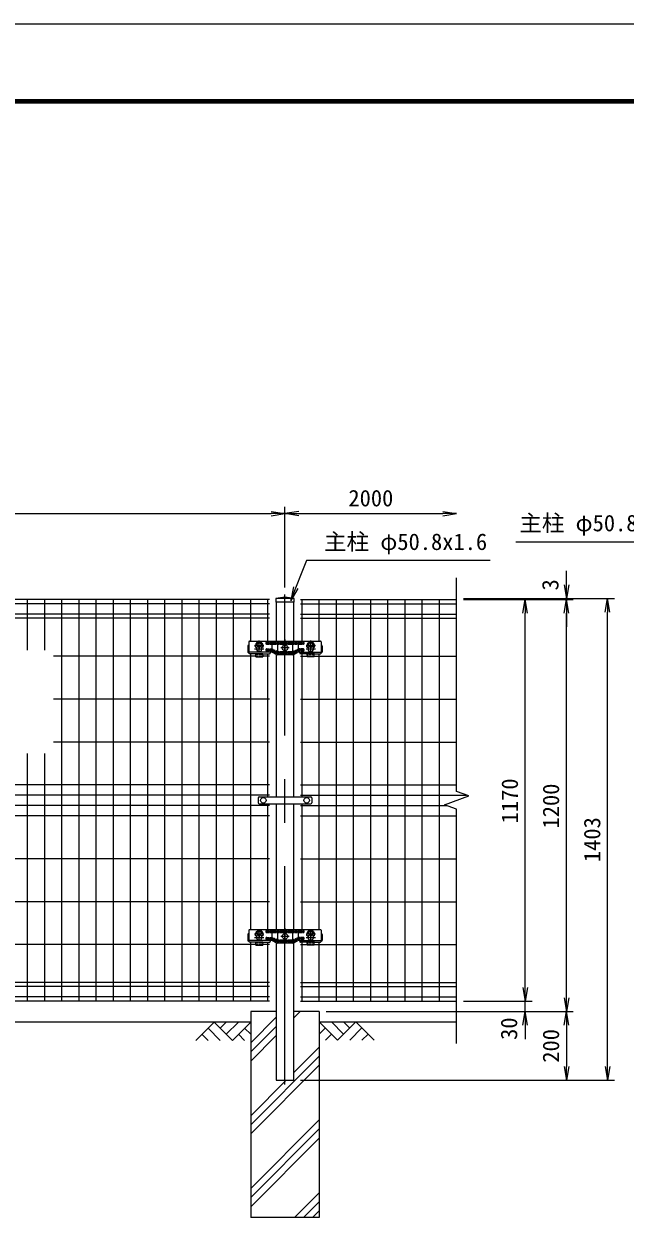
# Model space of a CAD drawing. Units: millimetres, scale not verified. Extents: x -4200 to 4200, y -2970 to 2970.
# Drawn here: x -2346 to -594, y -516 to 2970 of the extents above; entities that cross this region are included whole.
import ezdxf
from ezdxf.enums import TextEntityAlignment as Align

# ---------------------------------------------------------------- set-up
doc = ezdxf.new("R2010")
doc.units = ezdxf.units.MM
doc.header["$LTSCALE"] = 20
doc.linetypes.add('DASHED', pattern=[7.5, 6, -1.5])
doc.linetypes.add('USER1', pattern=[50.8, 31.75, -6.35, 6.35, -6.35])
for name, color, linetype, lineweight in [('0-3_D-STR1', 1, 'Continuous', 18), ('0-4_D-BMK', 2, 'USER1', 13), ('0-5_D-STR2', 7, 'Continuous', 9), ('0-6_D-STR-DIM', 7, 'Continuous', 9), ('0-7_0', 7, 'Continuous', 9), ('0-8_D-BGD', 7, 'Continuous', 9), ('0-9_D-STR3', 3, 'Continuous', 13), ('0-A_D-STR-TXT', 7, 'Continuous', 9), ('0-D_D-TTL', 7, 'Continuous', 9), ('0-E_D-STR4', 7, 'Continuous', 9), ('0-F_D-DCR-HCH', 7, 'Continuous', 9)]:
    doc.layers.add(name, color=color, linetype=linetype, lineweight=lineweight)
doc.styles.add('ＭＳ ゴシック', font='')
doc.styles.get('ＭＳ ゴシック').set_extended_font_data('MS Gothic')

# ---------------------------------------------------------------- blocks, each defined once
blk = doc.blocks.new('_Open')
at = {"layer": '0-7_0'}
blk.add_line((-20, 3.33), (0, 0), dxfattribs=at)
blk.add_lwpolyline([(-20, -3.33), (0, 0), (-20, 0)], dxfattribs=at)
blk = doc.blocks.new('U35')
at = {"layer": '0-4_D-BMK'}
for p, q in [((-1770.5, 140), (-1229.5, 140)), ((-1500, -195.8), (-1500, 426)), ((236.5, 0), (-236.5, 0)), ((0, 485.9), (0, -485.9)), ((1229.5, 140), (1770.5, 140)), ((1500, -195.8), (1500, 426)), ((-1770.5, -60), (-1229.5, -60)), ((1229.5, -60), (1770.5, -60))]:
    blk.add_line(p, q, dxfattribs=at)
at = {"layer": '0-9_D-STR3'}
for p, q in [((-2169, 110), (-2169, -230)), ((-2100, 140), (-2139, 140)), ((-2100, 360), (-2100, -297.3)), ((-2060, 400), (2060, 400)), ((-1726, 58), (-1726, 160)), ((-1706, 38), (-1670, 38)), ((-1540, 46), (-1540, 55.4)), ((-1460, 46), (-1460, 55.4)), ((-1294, 38), (-1330, 38)), ((-1274, 58), (-1274, 160)), ((-1060, 300), (1060, 300)), ((-1060, 260), (1060, 260)), ((-766.3, 400), (-766.3, -247)), ((-430, 400), (-430, -400)), ((430, 400), (430, -400)), ((766.3, 400), (766.3, -247)), ((1274, 58), (1274, 160)), ((1294, 38), (1330, 38)), ((1460, 46), (1460, 55.4)), ((1540, 46), (1540, 55.4)), ((1706, 38), (1670, 38)), ((1726, 58), (1726, 160)), ((2100, 360), (2100, -297.3)), ((2100, 140), (2139, 140)), ((2169, 110), (2169, -230)), ((-2139, -260), (-2100, -260)), ((-821.3, -239.3), (-2100, -239.3)), ((-1710, -337.3), (-2060, -337.3)), ((-1300, -340), (-1700, -340)), ((-1700, -416.4), (-1700, -347.3)), ((-1700, -520), (-1700, -416.4)), ((-1700, -520), (-1300, -520)), ((-1300, -416.4), (-1300, -347.3)), ((-1300, -416.4), (-1300, -520)), ((-1290, -337.3), (-900, -337.3)), ((-1060, -100), (-766.3, -100)), ((-1060, -140), (-766.3, -140)), ((-860, -239.3), (-860, -297.3)), ((-522.5, -381.2), (-721.1, -266.2)), ((452.4, -400), (-452.4, -400)), ((430, -260), (-430, -260)), ((430, -300), (-430, -300)), ((522.5, -381.2), (721.1, -266.2)), ((1060, -100), (766.3, -100)), ((1060, -140), (766.3, -140)), ((821.3, -239.3), (2100, -239.3)), ((860, -239.3), (860, -297.3)), ((1290, -337.3), (900, -337.3)), ((1700, -340), (1300, -340)), ((1300, -416.4), (1300, -347.3)), ((1300, -416.4), (1300, -520)), ((1700, -520), (1300, -520)), ((1700, -416.4), (1700, -347.3)), ((1700, -520), (1700, -416.4)), ((1710, -337.3), (2060, -337.3)), ((2139, -260), (2100, -260))]:
    blk.add_line(p, q, dxfattribs=at)
at = {"layer": '0-9_D-STR3', "linetype": 'DASHED'}
for p, q in [((-1060, 340), (1060, 340)), ((-1060, 220), (1060, 220)), ((-1700, -480), (-1300, -480)), ((-1660, -380), (-1340, -380)), ((-1060, -60), (-766.3, -60)), ((-1060, -180), (-766.3, -180)), ((-430, -220), (-766.3, -60)), ((430, -220), (-430, -220)), ((430, -340), (-430, -340)), ((430, -220), (766.3, -60)), ((1060, -60), (766.3, -60)), ((1060, -180), (766.3, -180)), ((1700, -480), (1300, -480)), ((1660, -380), (1340, -380))]:
    blk.add_line(p, q, dxfattribs=at)
at = {"layer": '0-9_D-STR3'}
for points in [[(-430, -260), (-514.1, -220), (-766.3, -100)], [(-430, -300), (-514.1, -260), (-598.2, -220), (-766.3, -140)], [(430, -260), (514.1, -220), (766.3, -100)], [(430, -300), (514.1, -260), (598.2, -220), (766.3, -140)]]:
    blk.add_lwpolyline(points, dxfattribs=at)
at = {"layer": '0-9_D-STR3', "linetype": 'DASHED'}
for points in [[(-430, -340), (-514.1, -300), (-598.2, -260), (-766.3, -180)], [(430, -340), (514.1, -300), (598.2, -260), (766.3, -180)]]:
    blk.add_lwpolyline(points, dxfattribs=at)
at = {"layer": '0-9_D-STR3'}
blk.add_circle((0, 0), 160, dxfattribs=at)
for centre, radius, start, end in [((-2139, 110), 30, 90, 180), ((-2060, 360), 40, 90, 180), ((-1735.1, 177.8), 20, 297.00649, 344.38101), ((-1706, 58), 20, 180, 270), ((-1659.5, 66.5), 120, 94.96654, 117.99904), ((-1670, -32), 70, 58.7873, 90), ((-1500, 140), 176, 90, 164.83919), ((-1659.5, 66.5), 120, 77.27818, 94.96654), ((-1500, -60), 160, 105.48902, 74.51098), ((-1500, 140), 140, 90, 161.88318), ((-1659.5, 66.5), 120, 354.69271, 77.27818), ((-1500, 46), 40, 180, 270), ((-1500, 140), 176, 15.16081, 90), ((-1500, 140), 140, 18.11682, 90), ((-1500, 46), 40, 270, 0), ((-1340.5, 66.5), 120, 102.72182, 185.30729), ((-1340.5, 66.5), 120, 85.03346, 102.72182), ((-1330, -32), 70, 90, 121.2127), ((-1340.5, 66.5), 120, 62.00096, 85.03346), ((-1294, 58), 20, 270, 0), ((-1264.9, 177.8), 20, 195.61899, 242.99351), ((-1060, 280), 20, 90, 180), ((-1060, 280), 20, 180, 270), ((1060, 280), 20, 0, 90), ((1060, 280), 20, 270, 0), ((1264.9, 177.8), 20, 297.00649, 344.38101), ((1294, 58), 20, 180, 270), ((1340.5, 66.5), 120, 94.96654, 117.99904), ((1330, -32), 70, 58.7873, 90), ((1500, 140), 176, 90, 164.83919), ((1340.5, 66.5), 120, 77.27818, 94.96654), ((1500, -60), 160, 105.48902, 74.51098), ((1500, 140), 140, 90, 161.88318), ((1340.5, 66.5), 120, 354.69271, 77.27818), ((1500, 46), 40, 180, 270), ((1500, 140), 176, 15.16081, 90), ((1500, 140), 140, 18.11682, 90), ((1500, 46), 40, 270, 0), ((1659.5, 66.5), 120, 102.72182, 185.30729), ((1659.5, 66.5), 120, 85.03346, 102.72182), ((1670, -32), 70, 90, 121.2127), ((1659.5, 66.5), 120, 62.00096, 85.03346), ((1706, 58), 20, 270, 0), ((1735.1, 177.8), 20, 195.61899, 242.99351), ((2060, 360), 40, 0, 90), ((2139, 110), 30, 0, 90), ((-2139, -230), 30, 180, 270), ((-2060, -297.3), 40, 180, 270), ((-1710, -347.3), 10, 0, 90), ((-1290, -347.3), 10, 90, 180), ((-1060, -120), 20, 90, 180), ((-1060, -120), 20, 180, 270), ((-900, -297.3), 40, 270, 0.00004), ((-821.3, -439.3), 200, 59.9273, 90.00002), ((-452.4, -260), 140, 239.9273, 270), ((452.4, -260), 140, 270, 300.0727), ((821.3, -439.3), 200, 89.99998, 120.0727), ((900, -297.3), 40, 179.99996, 270), ((1060, -120), 20, 0, 90), ((1060, -120), 20, 270, 0), ((1290, -347.3), 10, 0, 90), ((1710, -347.3), 10, 90, 180), ((2060, -297.3), 40, 270, 0), ((2139, -230), 30, 270, 0)]:
    blk.add_arc(centre, radius, start, end, dxfattribs=at)
at = {"layer": '0-9_D-STR3', "linetype": 'DASHED'}
for centre, radius, start, end in [((-1500, 140), 218.2, 90, 171.45333), ((-1500, 140), 218.2, 8.54667, 90), ((-1060, 280), 60, 160.52878, 180), ((-1060, 280), 60, 180, 199.47122), ((-1060, 280), 60, 90, 160.52878), ((-1060, 280), 60, 199.47122, 270), ((1060, 280), 60, 19.47122, 90), ((1060, 280), 60, 270, 340.52878), ((1060, 280), 60, 0, 19.47122), ((1060, 280), 60, 340.52878, 0), ((1500, 140), 218.2, 90, 171.45333), ((1500, 140), 218.2, 8.54667, 90), ((-1660, -420), 40, 90, 180), ((-1340, -420), 40, 0, 90), ((-1060, -120), 60, 160.52878, 180), ((-1060, -120), 60, 180, 199.47122), ((-1060, -120), 60, 90, 160.52878), ((-1060, -120), 60, 199.47122, 270), ((1060, -120), 60, 19.47122, 90), ((1060, -120), 60, 270, 340.52878), ((1060, -120), 60, 0, 19.47122), ((1060, -120), 60, 340.52878, 0), ((1340, -420), 40, 90, 180), ((1660, -420), 40, 0, 90)]:
    blk.add_arc(centre, radius, start, end, dxfattribs=at)

msp = doc.modelspace()

# ---------------------------------------------------------------- linework, layer by layer
at = {"layer": '0-3_D-STR1'}
for p, q in [((-1558.37, 1296.98), (-1611.57, 1296.98)), ((-1611.57, 1296.98), (-1611.57, 1285.98)), ((-1558.37, 1285.98), (-1558.37, 1296.98)), ((-1558.37, 1285.98), (-1611.57, 1285.98)), ((-1610.37, 1285.98), (-1610.37, 1172.98)), ((-1559.57, 1172.98), (-1559.57, 1285.98)), ((-1610.37, 1133.56), (-1610.37, 718.98)), ((-1559.57, 718.98), (-1559.57, 1133.56)), ((-1610.37, 698.98), (-1610.37, 332.98)), ((-1559.57, 332.98), (-1559.57, 698.98)), ((-1610.37, 293.56), (-1610.37, -106.02))]:
    msp.add_line(p, q, dxfattribs=at)
msp.add_lwpolyline([(-1610.37, -106.02), (-1559.57, -106.02), (-1559.57, 293.56)], dxfattribs=at)
msp.add_arc((-1584.97, 1180.55), 119.43, 77.13052, 102.86948, dxfattribs=at)
at = {"layer": '0-4_D-BMK'}
msp.add_line((-1584.97, -118.02), (-1584.97, 1308.98), dxfattribs=at)
at = {"layer": '0-5_D-STR2'}
for p, q in [((-1629.97, 1293.98), (-3539.97, 1293.98)), ((-2334.97, 1145.98), (-2334.97, 1293.98)), ((-2284.97, 1145.98), (-2284.97, 1293.98)), ((-2234.97, 123.98), (-2234.97, 1293.98)), ((-2184.97, 123.98), (-2184.97, 1293.98)), ((-2134.97, 123.98), (-2134.97, 1293.98)), ((-2084.97, 123.98), (-2084.97, 1293.98)), ((-2034.97, 123.98), (-2034.97, 1293.98)), ((-1984.97, 123.98), (-1984.97, 1293.98)), ((-1934.97, 123.98), (-1934.97, 1293.98)), ((-1884.97, 123.98), (-1884.97, 1293.98)), ((-1834.97, 123.98), (-1834.97, 1293.98)), ((-1784.97, 123.98), (-1784.97, 1293.98)), ((-1734.97, 123.98), (-1734.97, 1293.98)), ((-1684.97, 1172.98), (-1684.97, 1293.98)), ((-1634.97, 1172.98), (-1634.97, 1293.98)), ((-1539.97, 1293.98), (-1084.97, 1293.98)), ((-1534.97, 1172.98), (-1534.97, 1293.98)), ((-1484.97, 1172.98), (-1484.97, 1293.98)), ((-1434.97, 123.98), (-1434.97, 1293.98)), ((-1384.97, 123.98), (-1384.97, 1293.98)), ((-1334.97, 123.98), (-1334.97, 1293.98)), ((-1284.97, 123.98), (-1284.97, 1293.98)), ((-1234.97, 123.98), (-1234.97, 1293.98)), ((-1184.97, 123.98), (-1184.97, 1293.98)), ((-1134.97, 123.98), (-1134.97, 1293.98)), ((-1629.97, 1280.88), (-3539.97, 1280.88)), ((-1539.97, 1280.88), (-1084.97, 1280.88)), ((-1629.97, 1251.08), (-3539.97, 1251.08)), ((-1629.97, 1239.22), (-3539.97, 1239.22)), ((-1539.97, 1251.08), (-1084.97, 1251.08)), ((-1539.97, 1239.22), (-1084.97, 1239.22)), ((-1669.97, 1128.98), (-2259.97, 1128.98)), ((-1684.97, 332.98), (-1684.97, 1136.12)), ((-1629.97, 1128.98), (-1649.97, 1128.98)), ((-1634.97, 718.98), (-1634.97, 1136.12)), ((-1539.97, 1128.98), (-1519.97, 1128.98)), ((-1534.97, 718.98), (-1534.97, 1136.12)), ((-1499.97, 1128.98), (-1084.97, 1128.98)), ((-1484.97, 332.98), (-1484.97, 1136.12)), ((-1629.97, 1003.98), (-2259.97, 1003.98)), ((-1539.97, 1003.98), (-1084.97, 1003.98)), ((-1629.97, 878.98), (-2259.97, 878.98)), ((-1539.97, 878.98), (-1084.97, 878.98)), ((-2334.97, 123.98), (-2334.97, 845.98)), ((-2284.97, 123.98), (-2284.97, 845.98)), ((-1629.97, 753.98), (-3539.97, 753.98)), ((-1539.97, 753.98), (-1084.97, 753.98)), ((-1629.97, 723.98), (-3539.97, 723.98)), ((-1634.97, 332.98), (-1634.97, 698.98)), ((-1539.97, 723.98), (-1055.71, 723.98)), ((-1534.97, 332.98), (-1534.97, 698.98)), ((-1629.97, 693.98), (-3539.97, 693.98)), ((-1629.97, 663.98), (-3539.97, 663.98)), ((-1539.97, 693.98), (-1114.24, 693.98)), ((-1539.97, 663.98), (-1084.97, 663.98)), ((-1629.97, 538.98), (-3539.97, 538.98)), ((-1539.97, 538.98), (-1084.97, 538.98)), ((-1629.97, 413.98), (-3539.97, 413.98)), ((-1539.97, 413.98), (-1084.97, 413.98)), ((-1669.97, 288.98), (-3499.98, 288.98)), ((-1684.97, 123.98), (-1684.97, 296.12)), ((-1629.97, 288.98), (-1649.97, 288.98)), ((-1634.97, 123.98), (-1634.97, 296.12)), ((-1539.97, 288.98), (-1519.97, 288.98)), ((-1534.97, 123.98), (-1534.97, 296.12)), ((-1499.97, 288.98), (-1084.97, 288.98)), ((-1484.97, 123.98), (-1484.97, 296.12)), ((-1629.97, 178.74), (-3539.97, 178.74)), ((-1539.97, 178.74), (-1084.97, 178.74)), ((-1629.97, 166.88), (-3539.97, 166.88)), ((-1539.97, 166.88), (-1084.97, 166.88)), ((-1629.97, 137.08), (-3539.97, 137.08)), ((-1629.97, 123.98), (-3539.97, 123.98)), ((-1539.97, 137.08), (-1084.97, 137.08)), ((-1539.97, 123.98), (-1084.97, 123.98))]:
    msp.add_line(p, q, dxfattribs=at)
at = {"layer": '0-6_D-STR-DIM'}
for p, q in [((-3544.97, 1543.98), (-1624.97, 1543.98)), ((-1584.97, 1328.98), (-1584.97, 1563.98)), ((-1584.97, 1328.98), (-1584.97, 1563.98)), ((-1544.97, 1543.98), (-1124.97, 1543.98)), ((-764.97, 1336.98), (-764.97, 1376.98)), ((-1084.97, 734.63), (-1084.97, 1356.98)), ((-1064.97, 1296.98), (-624.97, 1296.98)), ((-1064.97, 1296.98), (-744.97, 1296.98)), ((-1064.97, 1293.98), (-864.97, 1293.98)), ((-1064.97, 1293.98), (-744.97, 1293.98)), ((-1064.97, 1293.98), (-744.97, 1293.98)), ((-764.97, 1293.98), (-764.97, 1296.98)), ((-644.97, -66.02), (-644.97, 1256.98)), ((-884.97, 163.98), (-884.97, 1253.98)), ((-764.97, 133.98), (-764.97, 1253.98)), ((-764.97, 1253.98), (-764.97, 1213.98)), ((-1049.74, 721.81), (-1084.97, 734.63)), ((-1120.21, 696.15), (-1049.74, 721.81)), ((-1084.97, 683.33), (-1120.21, 696.15)), ((-1084.97, 0.98), (-1084.97, 683.33)), ((-884.97, 163.98), (-884.97, 203.98)), ((-1064.97, 123.98), (-864.97, 123.98)), ((-1064.97, 123.98), (-864.97, 123.98)), ((-884.97, 93.98), (-884.97, 123.98)), ((-1464.97, 93.98), (-864.97, 93.98)), ((-1464.97, 93.98), (-744.97, 93.98)), ((-1464.97, 93.98), (-744.97, 93.98)), ((-884.97, 53.98), (-884.97, 13.98)), ((-764.97, 53.98), (-764.97, -66.02)), ((-1539.57, -106.02), (-624.97, -106.02)), ((-1539.57, -106.02), (-744.97, -106.02))]:
    msp.add_line(p, q, dxfattribs=at)
at = {"layer": '0-8_D-BGD'}
for p, q in [((-3484.97, 63.98), (-1684.97, 63.98)), ((-1484.97, 63.98), (-1084.97, 63.98))]:
    msp.add_line(p, q, dxfattribs=at)
at = {"layer": '0-9_D-STR3'}
for p, q in [((-1663.47, 715.98), (-1663.47, 701.98)), ((-1660.47, 718.98), (-1509.47, 718.98)), ((-1660.47, 698.98), (-1509.47, 698.98)), ((-1506.47, 715.98), (-1506.47, 701.98))]:
    msp.add_line(p, q, dxfattribs=at)
for centre in [(-1647.97, 708.98), (-1521.97, 708.98)]:
    msp.add_circle(centre, 8, dxfattribs=at)
for centre, start, end in [((-1660.47, 715.98), 90, 180), ((-1660.47, 701.98), 180, 270), ((-1509.47, 715.98), 0, 90), ((-1509.47, 701.98), 270, 0)]:
    msp.add_arc(centre, 3, start, end, dxfattribs=at)
at = {"layer": '0-A_D-STR-TXT'}
for points in [[(-912.13, 1462.1), (-377.45, 1462.1), (-320.73, 1296.56)], [(-987.46, 1407.71), (-1522.14, 1407.71), (-1567.63, 1292.76)]]:
    msp.add_lwpolyline(points, dxfattribs=at)
at = {"layer": '0-D_D-TTL', "color": 2, "lineweight": 18}
msp.add_lwpolyline([(-4200, 2970), (4200, 2970), (4200, -2970), (-4200, -2970)], close=True, dxfattribs=at)
at = {"layer": '0-D_D-TTL'}
for points in [[(-3930, 2750), (3930, 2750), (3930, -2750), (-3930, -2750)], [(-3927.5, 2747.5), (3927.5, 2747.5), (3927.5, -2747.5), (-3927.5, -2747.5)], [(-3925, 2745), (3925, 2745), (3925, -2745), (-3925, -2745)], [(-3922.5, 2742.5), (3922.5, 2742.5), (3922.5, -2742.5), (-3922.5, -2742.5)], [(-3920, 2740), (3920, 2740), (3920, -2740), (-3920, -2740)]]:
    msp.add_lwpolyline(points, close=True, dxfattribs=at)
at = {"layer": '0-E_D-STR4'}
for p, q in [((-1610.37, 93.98), (-1684.97, 93.98)), ((-1684.97, 93.98), (-1684.97, -506.02)), ((-1484.97, 93.98), (-1559.57, 93.98)), ((-1484.97, 93.98), (-1484.97, -506.02)), ((-1484.97, -506.02), (-1684.97, -506.02))]:
    msp.add_line(p, q, dxfattribs=at)
at = {"layer": '0-F_D-DCR-HCH'}
for p, q in [((-1684.97, 2.93), (-1610.37, 77.53)), ((-1559.57, 75.29), (-1540.89, 93.98)), ((-1791.37, 63.24), (-1844.58, 10.03)), ((-1809.11, 45.5), (-1773.47, 10.03)), ((-1791.37, 63.24), (-1738.16, 10.03)), ((-1773.63, 45.5), (-1755.9, 63.24)), ((-1755.9, 27.77), (-1720.42, 63.24)), ((-1738.16, 10.03), (-1684.95, 63.24)), ((-1702.68, 45.5), (-1684.95, 27.85)), ((-1684.97, -23.59), (-1610.37, 51.01)), ((-1431.76, 10.77), (-1484.97, 63.98)), ((-1467.24, 46.24), (-1484.97, 28.59)), ((-1414.03, 28.51), (-1449.5, 63.98)), ((-1378.55, 63.98), (-1431.76, 10.77)), ((-1396.2, 46.15), (-1414.03, 63.98)), ((-1360.81, 46.24), (-1396.45, 10.77)), ((-1378.55, 63.98), (-1325.34, 10.77)), ((-1826.85, 27.77), (-1809.03, 10.03)), ((-1720.42, 27.77), (-1702.6, 10.03)), ((-1684.97, -50.11), (-1610.37, 24.49)), ((-1449.5, 28.51), (-1467.32, 10.77)), ((-1343.08, 28.51), (-1360.89, 10.77)), ((-1559.57, -83.81), (-1484.97, -9.21)), ((-1684.97, -235.72), (-1484.97, -35.72)), ((-1684.97, -262.24), (-1484.97, -62.24)), ((-1684.97, -209.21), (-1581.79, -106.02)), ((-1684.97, -421.34), (-1484.97, -221.34)), ((-1684.97, -447.86), (-1484.97, -247.86)), ((-1684.97, -474.37), (-1484.97, -274.37)), ((-1557.52, -506.02), (-1484.97, -433.47)), ((-1531.01, -506.02), (-1484.97, -459.99)), ((-1504.49, -506.02), (-1484.97, -486.5))]:
    msp.add_line(p, q, dxfattribs=at)

# ---------------------------------------------------------------- block references
at = {"layer": '0-6_D-STR-DIM'}
for name, p, xscale, yscale in [('_Open', (-1584.97, 1543.98), 2, 2), ('_Open', (-1084.97, 1543.98), 2, 2), ('U35', (-1584.97, 1152.98), 0.05, 0.05), ('U35', (-1584.97, 312.98), 0.05, 0.05)]:
    msp.add_blockref(name, p, dxfattribs=dict(at, xscale=xscale, yscale=yscale))
at = {"layer": '0-6_D-STR-DIM', "xscale": 2, "yscale": 2}
for p, rotation in [((-1584.97, 1543.98), 180), ((-764.97, 1296.98), 270), ((-884.97, 1293.98), 90), ((-764.97, 1293.98), 90), ((-764.97, 1293.98), 90), ((-644.97, 1296.98), 90), ((-884.97, 123.98), 270), ((-884.97, 123.98), 270), ((-764.97, 93.98), 270), ((-884.97, 93.98), 90), ((-764.97, 93.98), 90), ((-764.97, -106.02), 270), ((-644.97, -106.02), 270)]:
    msp.add_blockref('_Open', p, dxfattribs=dict(at, rotation=rotation))
at = {"layer": '0-A_D-STR-TXT', "xscale": 2, "yscale": 2, "rotation": 248.409}
msp.add_blockref('_Open', (-1568.36, 1290.9), dxfattribs=at)

# ---------------------------------------------------------------- texts
at = {"layer": '0-6_D-STR-DIM', "style": 'ＭＳ ゴシック'}
msp.add_text('2000', height=48.09, dxfattribs=at).set_placement((-1400.22, 1550.73), align=Align.BOTTOM_LEFT)
for s, p in [('3', (-773.64, 1320.28)), ('1170', (-891.72, 642.08)), ('1200', (-771.72, 627.08)), ('1403', (-651.72, 529.23)), ('30', (-893.88, 11.51)), ('200', (-771.72, -55.02))]:
    msp.add_text(s, height=48.09, rotation=90, dxfattribs=at).set_placement(p, align=Align.BOTTOM_LEFT)
at = {"layer": '0-A_D-STR-TXT', "style": 'ＭＳ ゴシック'}
for p in [(-902.2, 1478.12), (-1471.21, 1423.72)]:
    msp.add_text('主柱 φ50.8x1.6', height=48.09, dxfattribs=at).set_placement(p, align=Align.BOTTOM_LEFT)

doc.saveas('drawing.dxf')
